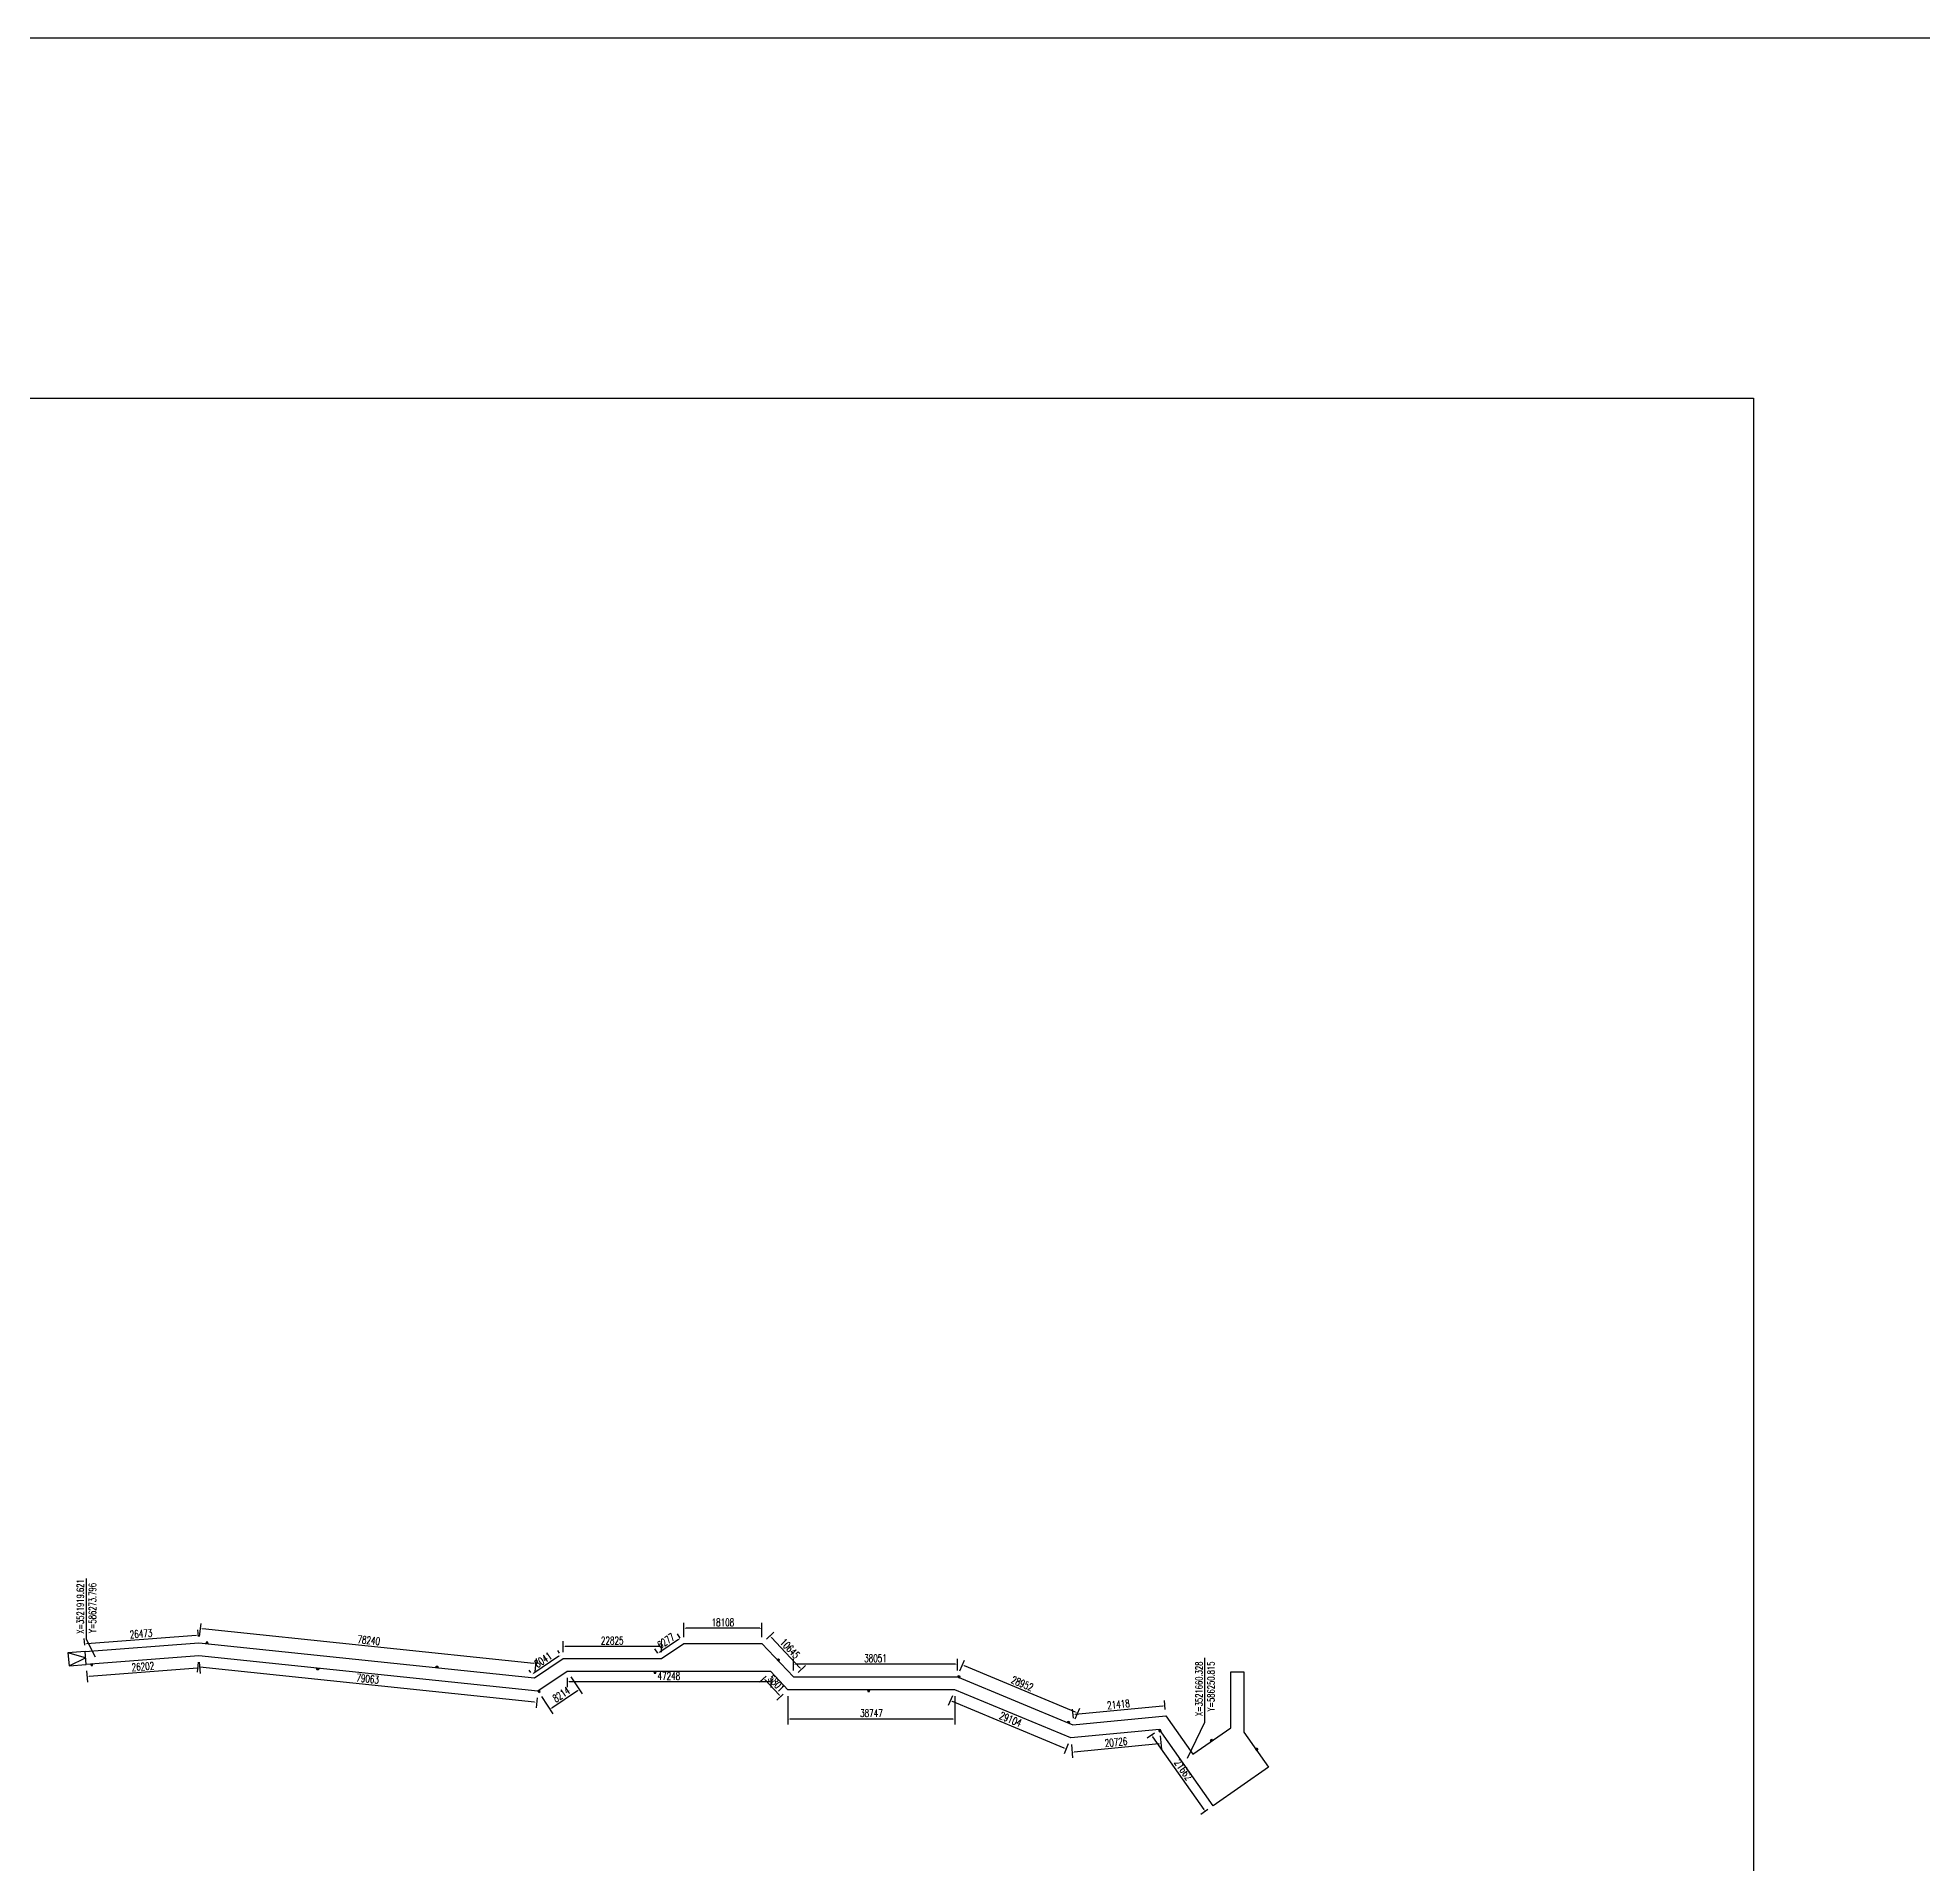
# Model space of a CAD drawing. Extents: x 833816 to 4746262, y -3629782 to -1973088.
# Drawn here: x 2669606 to 3106800, y -2396745 to -1973088 of the extents above; entities that cross this region are included whole.
import ezdxf

# ---------------------------------------------------------------- set-up
doc = ezdxf.new("R2010")
doc.units = 0
doc.header["$LTSCALE"] = 1000
doc.header["$MEASUREMENT"] = 0
doc.header["$PDMODE"] = 32
for name, color, linetype in [('DIM_COOR', 3, 'Continuous'), ('PUB_TEXT', 7, 'Continuous'), ('W-bridge approach引桥', 4, 'Continuous'), ('W-STEEL_FRAME钢架', 3, 'Continuous'), ('护桩器', 154, 'Continuous'), ('短销钉', 253, 'Continuous')]:
    doc.layers.add(name, color=color, linetype=linetype)
doc.styles.add('_TCH_DIM', font='SIMPLEX', dxfattribs={"bigfont": 'GBCBIG'})
doc.styles.add('STANDARD_T3', font='simplex.shx', dxfattribs={"width": 0.7, "bigfont": 'gbcbig.shx'})
doc.dimstyles.new('W&&500', dxfattribs={"dimtxt": 1750, "dimasz": 500, "dimexe": 1250, "dimexo": 1500, "dimgap": 500, "dimtad": 1, "dimdec": 0, "dimzin": 0, "dimdsep": 46, "dimtxsty": 'STANDARD_T3', "dimcen": 0.09, "dimclrd": 1, "dimclre": 1, "dimclrt": 7, "dimazin": 2, "dimtfac": 1, "dimtdec": 0, "dimtix": 1, "dimtmove": 2, "dimatfit": 3, "dimfxl": 100, "dimtolj": 1, "dimtzin": 0, "dimarcsym": 0})

# ---------------------------------------------------------------- blocks, each defined once
blk = doc.blocks.new('A$C212b26d5')
at = {"layer": '护桩器'}
for p, q in [((0, 60, 0), (560, 60, 0)), ((101, 150, 0), (9, 60, 0)), ((60, 0, 0), (500, 0, 0)), ((183, 224, 0), (114, 224, 0)), ((183, 215, 0), (114, 215, 0)), ((183, 161, 0), (114, 161, 0)), ((183, 151, 0), (114, 151, 0)), ((179, 227, 0), (156, 227, 0)), ((156, 227, 0), (156, 225, 0)), ((179, 225, 0), (156, 225, 0)), ((156, 150, 0), (179, 150, 0)), ((156, 150, 0), (156, 148, 0)), ((156, 148, 0), (179, 148, 0)), ((157, 216, 0), (157, 225, 0)), ((157, 216, 0), (178, 216, 0)), ((178, 158, 0), (157, 158, 0)), ((157, 158, 0), (157, 150, 0)), ((158, 238, 0), (162, 239, 0)), ((159, 239, 0), (158, 238, 0)), ((158, 230, 0), (158, 238, 0)), ((158, 230, 0), (158, 227, 0)), ((158, 230, 0), (159, 230, 0)), ((158, 147, 0), (158, 141, 0)), ((166, 147, 0), (158, 147, 0)), ((159, 140, 0), (158, 141, 0)), ((162, 140, 0), (158, 141, 0)), ((159, 239, 0), (159, 238, 0)), ((159, 238, 0), (164, 239, 0)), ((164, 239, 0), (159, 239, 0)), ((159, 230, 0), (159, 238, 0)), ((160, 230, 0), (159, 230, 0)), ((160, 141, 0), (159, 140, 0)), ((159, 140, 0), (162, 140, 0)), ((159, 140, 0), (159, 140, 0)), ((159, 140, 0), (159, 140, 0)), ((167, 230, 0), (160, 230, 0)), ((160, 147, 0), (160, 148, 0)), ((160, 147, 0), (160, 141, 0)), ((164, 140, 0), (160, 141, 0)), ((163, 244, 0), (162, 243, 0)), ((174, 243, 0), (162, 243, 0)), ((162, 233, 0), (162, 243, 0)), ((162, 216, 0), (162, 239, 0)), ((162, 239, 0), (166, 238, 0)), ((163, 238, 0), (162, 239, 0)), ((162, 230, 0), (162, 239, 0)), ((162, 239, 0), (174, 239, 0)), ((162, 227, 0), (162, 230, 0)), ((163, 230, 0), (162, 230, 0)), ((162, 227, 0), (162, 149, 0)), ((162, 225, 0), (162, 227, 0)), ((162, 149, 0), (162, 227, 0)), ((162, 226, 0), (162, 149, 0)), ((162, 225, 0), (162, 216, 0)), ((162, 224, 0), (162, 216, 0)), ((162, 215, 0), (162, 216, 0)), ((174, 206, 0), (162, 206, 0)), ((162, 158, 0), (162, 160, 0)), ((162, 151, 0), (162, 159, 0)), ((162, 158, 0), (162, 150, 0)), ((162, 148, 0), (162, 158, 0)), ((162, 150, 0), (162, 148, 0)), ((166, 141, 0), (162, 140, 0)), ((162, 140, 0), (171, 140, 0)), ((163, 244, 0), (172, 244, 0)), ((163, 244, 0), (163, 233, 0)), ((163, 239, 0), (163, 216, 0)), ((172, 238, 0), (163, 238, 0)), ((163, 238, 0), (163, 230, 0)), ((163, 230, 0), (172, 230, 0)), ((163, 216, 0), (163, 206, 0)), ((166, 242, 0), (164, 241, 0)), ((164, 241, 0), (164, 239, 0)), ((164, 239, 0), (166, 238, 0)), ((164, 239, 0), (169, 238, 0)), ((173, 239, 0), (164, 239, 0)), ((164, 140, 0), (169, 141, 0)), ((166, 241, 0), (166, 242, 0)), ((166, 242, 0), (170, 242, 0)), ((167, 240, 0), (166, 241, 0)), ((166, 239, 0), (167, 240, 0)), ((166, 238, 0), (166, 239, 0)), ((166, 238, 0), (171, 239, 0)), ((166, 238, 0), (170, 238, 0)), ((166, 230, 0), (166, 238, 0)), ((166, 141, 0), (166, 147, 0)), ((166, 147, 0), (177, 147, 0)), ((171, 140, 0), (166, 141, 0)), ((167, 227, 0), (167, 230, 0)), ((168, 230, 0), (167, 230, 0)), ((168, 240, 0), (169, 241, 0)), ((169, 239, 0), (168, 240, 0)), ((168, 236, 0), (168, 139, 0)), ((168, 227, 0), (168, 230, 0)), ((168, 230, 0), (168, 230, 0)), ((170, 230, 0), (168, 230, 0)), ((168, 216, 0), (168, 225, 0)), ((168, 224, 0), (168, 216, 0)), ((168, 151, 0), (168, 159, 0)), ((168, 150, 0), (168, 158, 0)), ((169, 241, 0), (171, 241, 0)), ((171, 239, 0), (169, 239, 0)), ((169, 238, 0), (173, 239, 0)), ((169, 230, 0), (169, 238, 0)), ((169, 147, 0), (169, 141, 0)), ((169, 141, 0), (173, 140, 0)), ((170, 230, 0), (177, 230, 0)), ((171, 241, 0), (171, 240, 0)), ((171, 240, 0), (171, 239, 0)), ((171, 239, 0), (176, 238, 0)), ((176, 141, 0), (171, 140, 0)), ((171, 140, 0), (176, 140, 0)), ((172, 244, 0), (174, 243, 0)), ((172, 233, 0), (172, 244, 0)), ((172, 216, 0), (172, 239, 0)), ((172, 238, 0), (174, 239, 0)), ((172, 238, 0), (172, 230, 0)), ((172, 230, 0), (174, 230, 0)), ((172, 206, 0), (172, 216, 0)), ((177, 239, 0), (173, 239, 0)), ((173, 239, 0), (177, 238, 0)), ((177, 141, 0), (173, 140, 0)), ((174, 233, 0), (174, 243, 0)), ((174, 216, 0), (174, 239, 0)), ((174, 230, 0), (174, 239, 0)), ((174, 227, 0), (174, 230, 0)), ((174, 227, 0), (174, 149, 0)), ((174, 225, 0), (174, 227, 0)), ((174, 149, 0), (174, 227, 0)), ((174, 226, 0), (174, 149, 0)), ((174, 225, 0), (174, 216, 0)), ((174, 215, 0), (174, 216, 0)), ((174, 158, 0), (174, 160, 0)), ((174, 158, 0), (174, 150, 0)), ((174, 148, 0), (174, 158, 0)), ((174, 150, 0), (174, 148, 0)), ((176, 238, 0), (177, 239, 0)), ((176, 230, 0), (176, 238, 0)), ((176, 147, 0), (176, 148, 0)), ((176, 147, 0), (176, 141, 0)), ((176, 140, 0), (176, 141, 0)), ((177, 141, 0), (176, 140, 0)), ((176, 140, 0), (176, 141, 0)), ((177, 238, 0), (177, 239, 0)), ((177, 230, 0), (177, 238, 0)), ((177, 230, 0), (178, 230, 0)), ((177, 230, 0), (177, 230, 0)), ((177, 147, 0), (177, 141, 0)), ((178, 230, 0), (178, 227, 0)), ((178, 216, 0), (178, 225, 0)), ((178, 158, 0), (178, 150, 0)), ((179, 225, 0), (179, 227, 0)), ((179, 148, 0), (179, 150, 0)), ((183, 224, 0), (183, 215, 0)), ((183, 151, 0), (183, 161, 0)), ((221, 300, 0), (329, 300, 0)), ((221, 75, 0), (329, 75, 0)), ((224, 305, 0), (225, 306, 0)), ((224, 305, 0), (224, 295, 0)), ((224, 305, 0), (234, 305, 0)), ((224, 295, 0), (225, 294, 0)), ((234, 295, 0), (224, 295, 0)), ((224, 80, 0), (225, 81, 0)), ((224, 70, 0), (224, 80, 0)), ((234, 80, 0), (224, 80, 0)), ((224, 70, 0), (225, 70, 0)), ((224, 70, 0), (234, 70, 0)), ((225, 294, 0), (225, 306, 0)), ((234, 306, 0), (225, 306, 0)), ((234, 294, 0), (225, 294, 0)), ((225, 81, 0), (225, 70, 0)), ((234, 81, 0), (225, 81, 0)), ((234, 70, 0), (225, 70, 0)), ((230, 310, 0), (229, 305, 0)), ((229, 309, 0), (230, 310, 0)), ((229, 309, 0), (230, 308, 0)), ((229, 304, 0), (229, 309, 0)), ((230, 308, 0), (229, 304, 0)), ((229, 305, 0), (229, 306, 0)), ((238, 306, 0), (229, 306, 0)), ((229, 306, 0), (229, 294, 0)), ((229, 305, 0), (230, 301, 0)), ((229, 295, 0), (229, 305, 0)), ((229, 305, 0), (237, 305, 0)), ((229, 304, 0), (230, 299, 0)), ((229, 294, 0), (229, 304, 0)), ((230, 301, 0), (229, 296, 0)), ((230, 299, 0), (229, 294, 0)), ((229, 296, 0), (230, 292, 0)), ((229, 295, 0), (229, 294, 0)), ((229, 295, 0), (237, 295, 0)), ((229, 291, 0), (229, 294, 0)), ((229, 294, 0), (230, 290, 0)), ((238, 294, 0), (229, 294, 0)), ((230, 292, 0), (229, 291, 0)), ((230, 290, 0), (229, 291, 0)), ((230, 85, 0), (229, 84, 0)), ((229, 81, 0), (230, 85, 0)), ((229, 79, 0), (230, 84, 0)), ((230, 84, 0), (229, 84, 0)), ((229, 84, 0), (229, 81, 0)), ((230, 76, 0), (229, 81, 0)), ((229, 81, 0), (229, 72, 0)), ((229, 80, 0), (229, 81, 0)), ((238, 81, 0), (229, 81, 0)), ((229, 70, 0), (229, 81, 0)), ((229, 80, 0), (229, 70, 0)), ((229, 80, 0), (237, 80, 0)), ((230, 74, 0), (229, 79, 0)), ((229, 72, 0), (230, 76, 0)), ((229, 70, 0), (230, 74, 0)), ((230, 67, 0), (229, 72, 0)), ((229, 72, 0), (229, 66, 0)), ((230, 66, 0), (229, 70, 0)), ((229, 70, 0), (229, 70, 0)), ((229, 70, 0), (237, 70, 0)), ((238, 70, 0), (229, 70, 0)), ((229, 66, 0), (230, 67, 0)), ((229, 66, 0), (230, 66, 0)), ((238, 310, 0), (230, 310, 0)), ((238, 308, 0), (230, 308, 0)), ((238, 301, 0), (230, 301, 0)), ((238, 299, 0), (230, 299, 0)), ((238, 292, 0), (230, 292, 0)), ((238, 290, 0), (230, 290, 0)), ((238, 85, 0), (230, 85, 0)), ((238, 84, 0), (230, 84, 0)), ((238, 76, 0), (230, 76, 0)), ((238, 74, 0), (230, 74, 0)), ((238, 67, 0), (230, 67, 0)), ((238, 66, 0), (230, 66, 0)), ((237, 305, 0), (238, 306, 0)), ((237, 305, 0), (237, 295, 0)), ((237, 295, 0), (238, 294, 0)), ((237, 80, 0), (238, 81, 0)), ((237, 70, 0), (237, 80, 0)), ((237, 70, 0), (238, 70, 0)), ((238, 310, 0), (241, 310, 0)), ((238, 310, 0), (238, 291, 0)), ((238, 310, 0), (238, 308, 0)), ((238, 308, 0), (238, 308, 0)), ((241, 306, 0), (238, 306, 0)), ((241, 294, 0), (238, 294, 0)), ((238, 290, 0), (238, 291, 0)), ((238, 290, 0), (241, 290, 0)), ((238, 290, 0), (238, 290, 0)), ((238, 85, 0), (241, 85, 0)), ((238, 85, 0), (238, 85, 0)), ((238, 85, 0), (238, 84, 0)), ((238, 65, 0), (238, 84, 0)), ((241, 81, 0), (238, 81, 0)), ((241, 69, 0), (238, 69, 0)), ((238, 68, 0), (238, 67, 0)), ((238, 65, 0), (238, 67, 0)), ((238, 65, 0), (241, 65, 0)), ((240, 294, 0), (318, 294, 0)), ((318, 294, 0), (240, 294, 0)), ((240, 81, 0), (318, 81, 0)), ((318, 81, 0), (240, 81, 0)), ((241, 288, 0), (241, 312, 0)), ((241, 312, 0), (243, 312, 0)), ((243, 306, 0), (241, 306, 0)), ((243, 294, 0), (241, 294, 0)), ((243, 288, 0), (241, 288, 0)), ((241, 87, 0), (241, 64, 0)), ((243, 87, 0), (241, 87, 0)), ((243, 82, 0), (241, 82, 0)), ((243, 69, 0), (241, 69, 0)), ((241, 64, 0), (243, 64, 0)), ((242, 306, 0), (318, 306, 0)), ((242, 294, 0), (318, 294, 0)), ((242, 81, 0), (318, 81, 0)), ((242, 69, 0), (318, 69, 0)), ((243, 285, 0), (243, 354, 0)), ((243, 288, 0), (243, 312, 0)), ((251, 311, 0), (243, 311, 0)), ((243, 306, 0), (252, 306, 0)), ((243, 306, 0), (251, 306, 0)), ((243, 300, 0), (252, 300, 0)), ((251, 300, 0), (243, 300, 0)), ((243, 294, 0), (251, 294, 0)), ((251, 289, 0), (243, 289, 0)), ((243, 285, 0), (253, 285, 0)), ((243, 90, 0), (253, 90, 0)), ((243, 90, 0), (243, 21, 0)), ((243, 87, 0), (243, 64, 0)), ((251, 86, 0), (243, 86, 0)), ((243, 81, 0), (251, 81, 0)), ((243, 75, 0), (252, 75, 0)), ((251, 75, 0), (243, 75, 0)), ((243, 69, 0), (252, 69, 0)), ((243, 69, 0), (251, 69, 0)), ((251, 64, 0), (243, 64, 0)), ((251, 311, 0), (251, 289, 0)), ((251, 305, 0), (262, 305, 0)), ((262, 295, 0), (251, 295, 0)), ((253, 294, 0), (251, 294, 0)), ((251, 64, 0), (251, 86, 0)), ((253, 81, 0), (251, 81, 0)), ((262, 80, 0), (251, 80, 0)), ((251, 70, 0), (262, 70, 0)), ((253, 285, 0), (253, 354, 0)), ((253, 90, 0), (253, 21, 0)), ((262, 294, 0), (262, 306, 0)), ((262, 81, 0), (262, 70, 0)), ((307, 285, 0), (307, 354, 0)), ((317, 285, 0), (307, 285, 0)), ((317, 90, 0), (307, 90, 0)), ((307, 90, 0), (307, 21, 0)), ((317, 306, 0), (308, 306, 0)), ((317, 300, 0), (308, 300, 0)), ((310, 294, 0), (308, 294, 0)), ((310, 81, 0), (308, 81, 0)), ((317, 75, 0), (308, 75, 0)), ((317, 69, 0), (308, 69, 0)), ((310, 289, 0), (310, 311, 0)), ((310, 311, 0), (318, 311, 0)), ((310, 306, 0), (318, 306, 0)), ((318, 300, 0), (310, 300, 0)), ((310, 294, 0), (318, 294, 0)), ((320, 294, 0), (310, 294, 0)), ((310, 289, 0), (318, 289, 0)), ((310, 86, 0), (310, 64, 0)), ((310, 86, 0), (318, 86, 0)), ((310, 81, 0), (318, 81, 0)), ((320, 81, 0), (310, 81, 0)), ((318, 75, 0), (310, 75, 0)), ((310, 69, 0), (318, 69, 0)), ((310, 64, 0), (318, 64, 0)), ((317, 285, 0), (317, 354, 0)), ((317, 90, 0), (317, 21, 0)), ((318, 312, 0), (318, 288, 0)), ((318, 312, 0), (320, 312, 0)), ((318, 306, 0), (320, 306, 0)), ((318, 294, 0), (320, 294, 0)), ((320, 288, 0), (318, 288, 0)), ((318, 64, 0), (318, 87, 0)), ((320, 87, 0), (318, 87, 0)), ((318, 82, 0), (320, 82, 0)), ((318, 69, 0), (320, 69, 0)), ((318, 64, 0), (320, 64, 0)), ((320, 312, 0), (320, 288, 0)), ((320, 309, 0), (326, 309, 0)), ((320, 301, 0), (320, 309, 0)), ((320, 308, 0), (326, 308, 0)), ((320, 308, 0), (320, 308, 0)), ((326, 301, 0), (320, 301, 0)), ((320, 301, 0), (320, 291, 0)), ((320, 298, 0), (326, 298, 0)), ((320, 292, 0), (320, 292, 0)), ((320, 292, 0), (326, 292, 0)), ((320, 291, 0), (326, 291, 0)), ((320, 64, 0), (320, 87, 0)), ((320, 74, 0), (320, 84, 0)), ((320, 84, 0), (320, 84, 0)), ((320, 84, 0), (326, 84, 0)), ((320, 83, 0), (326, 83, 0)), ((320, 77, 0), (326, 77, 0)), ((326, 74, 0), (320, 74, 0)), ((320, 74, 0), (320, 66, 0)), ((320, 67, 0), (326, 67, 0)), ((320, 67, 0), (320, 67, 0)), ((320, 66, 0), (326, 66, 0)), ((327, 309, 0), (326, 309, 0)), ((327, 305, 0), (326, 309, 0)), ((327, 303, 0), (326, 308, 0)), ((326, 308, 0), (327, 308, 0)), ((326, 301, 0), (327, 305, 0)), ((327, 303, 0), (326, 298, 0)), ((327, 296, 0), (326, 301, 0)), ((326, 298, 0), (327, 295, 0)), ((326, 292, 0), (327, 296, 0)), ((326, 291, 0), (327, 295, 0)), ((327, 291, 0), (326, 292, 0)), ((326, 291, 0), (327, 291, 0)), ((327, 84, 0), (326, 83, 0)), ((326, 84, 0), (327, 84, 0)), ((326, 84, 0), (327, 80, 0)), ((326, 83, 0), (327, 79, 0)), ((326, 77, 0), (327, 80, 0)), ((327, 79, 0), (326, 74, 0)), ((327, 72, 0), (326, 77, 0)), ((326, 74, 0), (327, 70, 0)), ((327, 72, 0), (326, 67, 0)), ((327, 70, 0), (326, 66, 0)), ((326, 67, 0), (327, 67, 0)), ((327, 66, 0), (326, 66, 0)), ((327, 308, 0), (327, 309, 0)), ((327, 308, 0), (327, 309, 0)), ((327, 308, 0), (327, 305, 0)), ((327, 305, 0), (327, 296, 0)), ((327, 296, 0), (327, 291, 0)), ((327, 291, 0), (327, 291, 0)), ((327, 79, 0), (327, 84, 0)), ((327, 84, 0), (327, 84, 0)), ((327, 70, 0), (327, 79, 0)), ((327, 67, 0), (327, 70, 0)), ((327, 67, 0), (327, 66, 0)), ((327, 67, 0), (327, 66, 0)), ((377, 224, 0), (377, 215, 0)), ((377, 224, 0), (446, 224, 0)), ((377, 215, 0), (446, 215, 0)), ((377, 151, 0), (377, 161, 0)), ((377, 161, 0), (446, 161, 0)), ((377, 151, 0), (446, 151, 0)), ((381, 227, 0), (404, 227, 0)), ((381, 225, 0), (381, 227, 0)), ((381, 225, 0), (404, 225, 0)), ((404, 150, 0), (381, 150, 0)), ((381, 148, 0), (381, 150, 0)), ((404, 148, 0), (381, 148, 0)), ((382, 230, 0), (382, 227, 0)), ((383, 230, 0), (382, 230, 0)), ((382, 216, 0), (382, 225, 0)), ((403, 216, 0), (382, 216, 0)), ((382, 158, 0), (403, 158, 0)), ((382, 158, 0), (382, 150, 0)), ((384, 238, 0), (383, 239, 0)), ((383, 238, 0), (383, 239, 0)), ((383, 239, 0), (387, 239, 0)), ((387, 239, 0), (383, 238, 0)), ((383, 230, 0), (383, 238, 0)), ((390, 230, 0), (383, 230, 0)), ((383, 230, 0), (383, 230, 0)), ((394, 147, 0), (383, 147, 0)), ((383, 147, 0), (383, 141, 0)), ((383, 141, 0), (384, 140, 0)), ((383, 141, 0), (387, 140, 0)), ((389, 239, 0), (384, 238, 0)), ((384, 230, 0), (384, 238, 0)), ((384, 147, 0), (384, 148, 0)), ((384, 147, 0), (384, 141, 0)), ((384, 140, 0), (384, 141, 0)), ((384, 141, 0), (389, 140, 0)), ((384, 140, 0), (384, 141, 0)), ((389, 140, 0), (384, 140, 0)), ((388, 244, 0), (386, 243, 0)), ((386, 243, 0), (398, 243, 0)), ((386, 233, 0), (386, 243, 0)), ((386, 216, 0), (386, 239, 0)), ((388, 238, 0), (386, 239, 0)), ((386, 230, 0), (386, 239, 0)), ((398, 239, 0), (386, 239, 0)), ((386, 227, 0), (386, 230, 0)), ((388, 230, 0), (386, 230, 0)), ((386, 227, 0), (386, 149, 0)), ((386, 225, 0), (386, 227, 0)), ((386, 149, 0), (386, 227, 0)), ((386, 226, 0), (386, 149, 0)), ((386, 225, 0), (386, 216, 0)), ((386, 215, 0), (386, 216, 0)), ((386, 206, 0), (398, 206, 0)), ((386, 158, 0), (386, 160, 0)), ((386, 158, 0), (386, 150, 0)), ((386, 148, 0), (386, 158, 0)), ((386, 150, 0), (386, 148, 0)), ((391, 238, 0), (387, 239, 0)), ((387, 239, 0), (396, 239, 0)), ((391, 141, 0), (387, 140, 0)), ((397, 244, 0), (388, 244, 0)), ((388, 233, 0), (388, 244, 0)), ((388, 216, 0), (388, 239, 0)), ((388, 238, 0), (397, 238, 0)), ((388, 238, 0), (388, 230, 0)), ((397, 230, 0), (388, 230, 0)), ((388, 206, 0), (388, 216, 0)), ((391, 241, 0), (389, 241, 0)), ((389, 241, 0), (389, 240, 0)), ((389, 240, 0), (389, 239, 0)), ((389, 239, 0), (391, 239, 0)), ((394, 238, 0), (389, 239, 0)), ((389, 140, 0), (394, 141, 0)), ((398, 140, 0), (389, 140, 0)), ((394, 242, 0), (390, 242, 0)), ((394, 238, 0), (390, 238, 0)), ((390, 230, 0), (392, 230, 0)), ((392, 240, 0), (391, 241, 0)), ((391, 239, 0), (392, 240, 0)), ((396, 239, 0), (391, 238, 0)), ((391, 230, 0), (391, 238, 0)), ((391, 147, 0), (391, 141, 0)), ((396, 140, 0), (391, 141, 0)), ((392, 236, 0), (392, 139, 0)), ((392, 227, 0), (392, 230, 0)), ((392, 230, 0), (392, 230, 0)), ((392, 230, 0), (393, 230, 0)), ((392, 216, 0), (392, 225, 0)), ((392, 224, 0), (392, 216, 0)), ((392, 151, 0), (392, 159, 0)), ((392, 150, 0), (392, 158, 0)), ((393, 240, 0), (394, 241, 0)), ((394, 239, 0), (393, 240, 0)), ((393, 227, 0), (393, 230, 0)), ((393, 230, 0), (400, 230, 0)), ((394, 241, 0), (394, 242, 0)), ((394, 242, 0), (396, 241, 0)), ((396, 239, 0), (394, 238, 0)), ((394, 238, 0), (394, 239, 0)), ((398, 239, 0), (394, 238, 0)), ((394, 230, 0), (394, 238, 0)), ((394, 141, 0), (394, 147, 0)), ((394, 147, 0), (402, 147, 0)), ((394, 141, 0), (398, 140, 0)), ((396, 241, 0), (396, 239, 0)), ((401, 238, 0), (396, 239, 0)), ((396, 239, 0), (401, 239, 0)), ((396, 140, 0), (400, 141, 0)), ((397, 244, 0), (398, 243, 0)), ((397, 244, 0), (397, 233, 0)), ((397, 239, 0), (397, 216, 0)), ((397, 238, 0), (398, 239, 0)), ((397, 238, 0), (397, 230, 0)), ((397, 230, 0), (398, 230, 0)), ((397, 216, 0), (397, 206, 0)), ((398, 233, 0), (398, 243, 0)), ((398, 216, 0), (398, 239, 0)), ((402, 238, 0), (398, 239, 0)), ((398, 230, 0), (398, 239, 0)), ((398, 227, 0), (398, 230, 0)), ((398, 227, 0), (398, 149, 0)), ((398, 225, 0), (398, 227, 0)), ((398, 149, 0), (398, 227, 0)), ((398, 226, 0), (398, 149, 0)), ((398, 225, 0), (398, 216, 0)), ((398, 224, 0), (398, 216, 0)), ((398, 215, 0), (398, 216, 0)), ((398, 158, 0), (398, 160, 0)), ((398, 151, 0), (398, 159, 0)), ((398, 158, 0), (398, 150, 0)), ((398, 148, 0), (398, 158, 0)), ((398, 150, 0), (398, 148, 0)), ((398, 140, 0), (402, 141, 0)), ((401, 140, 0), (398, 140, 0)), ((400, 230, 0), (401, 230, 0)), ((400, 147, 0), (400, 148, 0)), ((400, 147, 0), (400, 141, 0)), ((400, 141, 0), (401, 140, 0)), ((401, 239, 0), (401, 238, 0)), ((401, 239, 0), (402, 238, 0)), ((401, 230, 0), (401, 238, 0)), ((402, 230, 0), (401, 230, 0)), ((401, 140, 0), (402, 141, 0)), ((401, 140, 0), (401, 140, 0)), ((401, 140, 0), (401, 140, 0)), ((402, 230, 0), (402, 238, 0)), ((402, 230, 0), (402, 227, 0)), ((402, 147, 0), (402, 141, 0)), ((403, 216, 0), (403, 225, 0)), ((403, 158, 0), (403, 150, 0)), ((404, 227, 0), (404, 225, 0)), ((404, 150, 0), (404, 148, 0)), ((459, 150, 0), (551, 60, 0))]:
    blk.add_line(p, q, dxfattribs=at)
at = {"layer": '护桩器', "elevation": 0}
for points in [[(0, 60), (560, 60), (560, 0), (0, 0)], [(460, 60), (100, 60), (100, 360), (460, 360)], [(193, 213), (143, 213), (143, 163), (193, 163)], [(400, 60), (160, 60), (160, 300), (400, 300)], [(255, 275), (255, 325), (305, 325), (305, 275)], [(255, 100), (255, 50), (305, 50), (305, 100)], [(367, 213), (417, 213), (417, 163), (367, 163)]]:
    blk.add_lwpolyline(points, close=True, dxfattribs=at)
at = {"layer": '护桩器'}
blk.add_circle((280, 188, 0), 82.5, dxfattribs=at)
blk = doc.blocks.new('*D717')
at = {"color": 1, "lineweight": -2, "transparency": 16777216}
for p, q in [((2928651, -2366533), (2927015, -2367681)), ((2940193, -2384286), (2928326, -2367372)), ((2941093, -2384266), (2939457, -2385414))]:
    blk.add_line(p, q, dxfattribs=at)
at = {"color": 1, "transparency": 16777216}
for points in [[(2928394, -2367325), (2928258, -2367420), (2928039, -2366963)], [(2940261, -2384238), (2940125, -2384334), (2940480, -2384696)]]:
    blk.add_solid(points, dxfattribs=at)
at = {"layer": 'Defpoints', "color": 0, "transparency": 16777216}
for p in [(2928039, -2366963), (2929879, -2365672), (2942321, -2383404)]:
    blk.add_point(p, dxfattribs=at)
at = {"color": 7, "transparency": 16777216, "insert": (2935385, -2375040), "char_height": 1750, "attachment_point": 5, "rotation": 305.05408, "style": 'STANDARD_T3'}
blk.add_mtext('\\A1;21662', dxfattribs=at)
blk = doc.blocks.new('*D718')
at = {"color": 1, "lineweight": -2, "transparency": 16777216}
for p, q in [((2930609, -2360243), (2910286, -2362205)), ((2931187, -2361024), (2930987, -2358951)), ((2909868, -2363082), (2909668, -2361008))]:
    blk.add_line(p, q, dxfattribs=at)
at = {"color": 1, "transparency": 16777216}
for points in [[(2930601, -2360160), (2930617, -2360326), (2931107, -2360195)], [(2910278, -2362122), (2910294, -2362288), (2909788, -2362253)]]:
    blk.add_solid(points, dxfattribs=at)
at = {"layer": 'Defpoints', "color": 0, "transparency": 16777216}
for p in [(2909788, -2362253), (2910013, -2364575), (2931331, -2362517)]:
    blk.add_point(p, dxfattribs=at)
at = {"color": 7, "transparency": 16777216, "insert": (2920316, -2359855), "char_height": 1750, "attachment_point": 5, "rotation": 5.51358, "style": 'STANDARD_T3'}
blk.add_mtext('\\A1;21418', dxfattribs=at)
blk = doc.blocks.new('*D719')
at = {"color": 1, "lineweight": -2, "transparency": 16777216}
for p, q in [((2813464, -2347990), (2812805, -2347007)), ((2818299, -2344826), (2813917, -2347766)), ((2818677, -2344493), (2818018, -2343510))]:
    blk.add_line(p, q, dxfattribs=at)
at = {"color": 1, "transparency": 16777216}
for points in [[(2813870, -2347697), (2813963, -2347835), (2813501, -2348045)], [(2818252, -2344757), (2818345, -2344895), (2818714, -2344548)]]:
    blk.add_solid(points, dxfattribs=at)
at = {"layer": 'Defpoints', "color": 0, "transparency": 16777216}
for p in [(2819513, -2345738), (2813501, -2348045), (2814300, -2349235)]:
    blk.add_point(p, dxfattribs=at)
at = {"color": 7, "transparency": 16777216, "insert": (2815342, -2345154), "char_height": 1750, "attachment_point": 5, "rotation": 33.85799, "style": 'STANDARD_T3'}
blk.add_mtext('\\A1;6277', dxfattribs=at)
blk = doc.blocks.new('*D720')
at = {"color": 1, "lineweight": -2, "transparency": 16777216}
for p, q in [((2909394, -2369156), (2909692, -2372243)), ((2929704, -2369055), (2910069, -2370950)), ((2930023, -2367165), (2930321, -2370251))]:
    blk.add_line(p, q, dxfattribs=at)
at = {"color": 1, "transparency": 16777216}
for points in [[(2929696, -2368972), (2929712, -2369138), (2930201, -2369007)], [(2910061, -2370867), (2910077, -2371033), (2909572, -2370998)]]:
    blk.add_solid(points, dxfattribs=at)
at = {"layer": 'Defpoints', "color": 0, "transparency": 16777216}
for p in [(2909250, -2367663), (2929879, -2365672), (2909572, -2370998)]:
    blk.add_point(p, dxfattribs=at)
at = {"color": 7, "transparency": 16777216, "insert": (2919754, -2368634), "char_height": 1750, "attachment_point": 5, "rotation": 5.51358, "style": 'STANDARD_T3'}
blk.add_mtext('\\A1;20726', dxfattribs=at)
blk = doc.blocks.new('*D721')
at = {"color": 1, "lineweight": -2, "transparency": 16777216}
for p, q in [((2881806, -2357859), (2880851, -2360151)), ((2907737, -2369994), (2881793, -2359189)), ((2908673, -2369048), (2907718, -2371340))]:
    blk.add_line(p, q, dxfattribs=at)
at = {"color": 1, "transparency": 16777216}
for points in [[(2881825, -2359112), (2881761, -2359266), (2881332, -2358997)], [(2907769, -2369917), (2907705, -2370071), (2908199, -2370186)]]:
    blk.add_solid(points, dxfattribs=at)
at = {"layer": 'Defpoints', "color": 0, "transparency": 16777216}
for p in [(2882382, -2356474), (2881332, -2358997), (2909250, -2367663)]:
    blk.add_point(p, dxfattribs=at)
at = {"color": 7, "transparency": 16777216, "insert": (2895294, -2363322), "char_height": 1750, "attachment_point": 5, "rotation": 337.39065, "style": 'STANDARD_T3'}
blk.add_mtext('\\A1;29104', dxfattribs=at)
blk = doc.blocks.new('*D729')
at = {"color": 1, "lineweight": -2, "transparency": 16777216}
for p, q in [((2883559, -2352089), (2884607, -2349574)), ((2910392, -2361666), (2884588, -2350920)), ((2910286, -2363220), (2911334, -2360704))]:
    blk.add_line(p, q, dxfattribs=at)
at = {"color": 1, "transparency": 16777216}
for points in [[(2884620, -2350843), (2884555, -2350997), (2884126, -2350728)], [(2910424, -2361589), (2910359, -2361743), (2910853, -2361858)]]:
    blk.add_solid(points, dxfattribs=at)
at = {"layer": 'Defpoints', "color": 0, "transparency": 16777216}
for p in [(2884126, -2350728), (2882982, -2353474), (2909709, -2364605)]:
    blk.add_point(p, dxfattribs=at)
at = {"color": 7, "transparency": 16777216, "insert": (2898018, -2355024), "char_height": 1750, "attachment_point": 5, "rotation": 337.39065, "style": 'STANDARD_T3'}
blk.add_mtext('\\A1;28952', dxfattribs=at)
blk = doc.blocks.new('*D730')
at = {"color": 1, "lineweight": -2, "transparency": 16777216}
for p, q in [((2844931, -2351972), (2844932, -2349282)), ((2882482, -2350534), (2845431, -2350532)), ((2882982, -2351974), (2882982, -2349284))]:
    blk.add_line(p, q, dxfattribs=at)
at = {"color": 1, "transparency": 16777216}
for points in [[(2845431, -2350449), (2845431, -2350616), (2844931, -2350532)], [(2882482, -2350451), (2882482, -2350617), (2882982, -2350534)]]:
    blk.add_solid(points, dxfattribs=at)
at = {"layer": 'Defpoints', "color": 0, "transparency": 16777216}
for p in [(2844931, -2350532), (2844931, -2353472), (2882982, -2353474)]:
    blk.add_point(p, dxfattribs=at)
at = {"color": 7, "transparency": 16777216, "insert": (2863957, -2349158), "char_height": 1750, "attachment_point": 5, "rotation": 359.99753, "style": 'STANDARD_T3'}
blk.add_mtext('\\A1;38051', dxfattribs=at)
blk = doc.blocks.new('*D731')
at = {"color": 1, "lineweight": -2, "transparency": 16777216}
for p, q in [((2843635, -2357972), (2843635, -2364511)), ((2882382, -2357974), (2882382, -2364513)), ((2881882, -2363263), (2844135, -2363261))]:
    blk.add_line(p, q, dxfattribs=at)
at = {"color": 1, "transparency": 16777216}
for points in [[(2844135, -2363178), (2844135, -2363344), (2843635, -2363261)], [(2881882, -2363179), (2881882, -2363346), (2882382, -2363263)]]:
    blk.add_solid(points, dxfattribs=at)
at = {"layer": 'Defpoints', "color": 0, "transparency": 16777216}
for p in [(2843635, -2356472), (2882382, -2356474), (2843635, -2363261)]:
    blk.add_point(p, dxfattribs=at)
at = {"color": 7, "transparency": 16777216, "insert": (2863009, -2361887), "char_height": 1750, "attachment_point": 5, "rotation": 359.99753, "style": 'STANDARD_T3'}
blk.add_mtext('\\A1;38747', dxfattribs=at)
blk = doc.blocks.new('*D732')
at = {"color": 1, "lineweight": -2, "transparency": 16777216}
for p, q in [((2838697, -2344715), (2840372, -2343127)), ((2846444, -2351350), (2839809, -2344350)), ((2846020, -2352441), (2847695, -2350853))]:
    blk.add_line(p, q, dxfattribs=at)
at = {"color": 1, "transparency": 16777216}
for points in [[(2839869, -2344293), (2839748, -2344407), (2839465, -2343987)], [(2846504, -2351293), (2846383, -2351407), (2846788, -2351713)]]:
    blk.add_solid(points, dxfattribs=at)
at = {"layer": 'Defpoints', "color": 0, "transparency": 16777216}
for p in [(2837609, -2345746), (2839465, -2343987), (2844931, -2353472)]:
    blk.add_point(p, dxfattribs=at)
at = {"color": 7, "transparency": 16777216, "insert": (2844124, -2346904), "char_height": 1750, "attachment_point": 5, "rotation": 313.46534, "style": 'STANDARD_T3'}
blk.add_mtext('\\A1;10645', dxfattribs=at)
blk = doc.blocks.new('*D722')
at = {"color": 1, "lineweight": -2, "transparency": 16777216}
for p, q in [((2838567, -2353277), (2837077, -2354679)), ((2841620, -2357682), (2838330, -2354186)), ((2842543, -2357500), (2841053, -2358903))]:
    blk.add_line(p, q, dxfattribs=at)
at = {"color": 1, "transparency": 16777216}
for points in [[(2838391, -2354129), (2838269, -2354244), (2837987, -2353822)], [(2841681, -2357625), (2841560, -2357739), (2841963, -2358046)]]:
    blk.add_solid(points, dxfattribs=at)
at = {"layer": 'Defpoints', "color": 0, "transparency": 16777216}
for p in [(2837987, -2353822), (2839659, -2352249), (2843635, -2356472)]:
    blk.add_point(p, dxfattribs=at)
at = {"color": 7, "transparency": 16777216, "insert": (2840976, -2354992), "char_height": 1750, "attachment_point": 5, "rotation": 313.2668, "style": 'STANDARD_T3'}
blk.add_mtext('\\A1;5801', dxfattribs=at)
blk = doc.blocks.new('*D723')
at = {"color": 1, "lineweight": -2, "transparency": 16777216}
for p, q in [((2819500, -2344246), (2819500, -2340962)), ((2837109, -2342212), (2820000, -2342212)), ((2837609, -2344246), (2837609, -2340962))]:
    blk.add_line(p, q, dxfattribs=at)
at = {"color": 1, "transparency": 16777216}
for points in [[(2820000, -2342128), (2820000, -2342295), (2819500, -2342212)], [(2837109, -2342128), (2837109, -2342295), (2837609, -2342212)]]:
    blk.add_solid(points, dxfattribs=at)
at = {"layer": 'Defpoints', "color": 0, "transparency": 16777216}
for p in [(2819500, -2342212), (2819500, -2345746), (2837609, -2345746)]:
    blk.add_point(p, dxfattribs=at)
at = {"color": 7, "transparency": 16777216, "insert": (2828555, -2340837), "char_height": 1750, "attachment_point": 5, "style": 'STANDARD_T3'}
blk.add_mtext('\\A1;18108', dxfattribs=at)
blk = doc.blocks.new('*D733')
at = {"color": 1, "lineweight": -2, "transparency": 16777216}
for p, q in [((2792410, -2353724), (2792409, -2355884)), ((2839158, -2354658), (2792910, -2354635)), ((2839659, -2353749), (2839658, -2355909))]:
    blk.add_line(p, q, dxfattribs=at)
at = {"color": 1, "transparency": 16777216}
for points in [[(2792910, -2354551), (2792910, -2354718), (2792410, -2354634)], [(2839158, -2354575), (2839158, -2354742), (2839658, -2354659)]]:
    blk.add_solid(points, dxfattribs=at)
at = {"layer": 'Defpoints', "color": 0, "transparency": 16777216}
for p in [(2792410, -2354634), (2792411, -2352224), (2839659, -2352249)]:
    blk.add_point(p, dxfattribs=at)
at = {"color": 7, "transparency": 16777216, "insert": (2816035, -2353271), "char_height": 1750, "attachment_point": 5, "rotation": 359.97046, "style": 'STANDARD_T3'}
blk.add_mtext('\\A1;47248', dxfattribs=at)
blk = doc.blocks.new('*D724')
at = {"color": 1, "lineweight": -2, "transparency": 16777216}
for p, q in [((2791475, -2347735), (2791475, -2345183)), ((2813800, -2346433), (2791975, -2346433)), ((2814300, -2347735), (2814300, -2345183))]:
    blk.add_line(p, q, dxfattribs=at)
at = {"color": 1, "transparency": 16777216}
for points in [[(2791975, -2346350), (2791975, -2346517), (2791475, -2346433)], [(2813800, -2346350), (2813800, -2346517), (2814300, -2346433)]]:
    blk.add_solid(points, dxfattribs=at)
at = {"layer": 'Defpoints', "color": 0, "transparency": 16777216}
for p in [(2791475, -2346433), (2791475, -2349235), (2814300, -2349235)]:
    blk.add_point(p, dxfattribs=at)
at = {"color": 7, "transparency": 16777216, "insert": (2802888, -2345058), "char_height": 1750, "attachment_point": 5, "style": 'STANDARD_T3'}
blk.add_mtext('\\A1;22825', dxfattribs=at)
blk = doc.blocks.new('*D734')
at = {"color": 1, "lineweight": -2, "transparency": 16777216}
for p, q in [((2790652, -2347981), (2790252, -2347390)), ((2783991, -2352485), (2783591, -2351894)), ((2790538, -2348705), (2784706, -2352650))]:
    blk.add_line(p, q, dxfattribs=at)
at = {"color": 1, "transparency": 16777216}
for points in [[(2790492, -2348636), (2790585, -2348774), (2790953, -2348425)], [(2784659, -2352580), (2784753, -2352719), (2784292, -2352930)]]:
    blk.add_solid(points, dxfattribs=at)
at = {"layer": 'Defpoints', "color": 0, "transparency": 16777216}
for p in [(2791493, -2349224), (2784292, -2352930), (2784832, -2353728)]:
    blk.add_point(p, dxfattribs=at)
at = {"color": 7, "transparency": 16777216, "insert": (2786852, -2349538), "char_height": 1750, "attachment_point": 5, "rotation": 34.06778, "style": 'STANDARD_T3'}
blk.add_mtext('\\A1;8041', dxfattribs=at)
blk = doc.blocks.new('*D735')
at = {"color": 1, "lineweight": -2, "transparency": 16777216}
for p, q in [((2793251, -2353467), (2795940, -2357443)), ((2786447, -2358068), (2789136, -2362044)), ((2794826, -2356688), (2788850, -2360729))]:
    blk.add_line(p, q, dxfattribs=at)
at = {"color": 1, "transparency": 16777216}
for points in [[(2794779, -2356619), (2794872, -2356757), (2795240, -2356407)], [(2788803, -2360660), (2788897, -2360798), (2788436, -2361009)]]:
    blk.add_solid(points, dxfattribs=at)
at = {"layer": 'Defpoints', "color": 0, "transparency": 16777216}
for p in [(2792411, -2352224), (2785607, -2356825), (2788436, -2361009)]:
    blk.add_point(p, dxfattribs=at)
at = {"color": 7, "transparency": 16777216, "insert": (2791068, -2357569), "char_height": 1750, "attachment_point": 5, "rotation": 34.06778, "style": 'STANDARD_T3'}
blk.add_mtext('\\A1;8214', dxfattribs=at)
blk = doc.blocks.new('*D725')
at = {"color": 1, "lineweight": -2, "transparency": 16777216}
for p, q in [((2707171, -2344102), (2707490, -2341055)), ((2784679, -2350380), (2707857, -2342350)), ((2784988, -2352236), (2785306, -2349189))]:
    blk.add_line(p, q, dxfattribs=at)
at = {"color": 1, "transparency": 16777216}
for points in [[(2707866, -2342267), (2707849, -2342433), (2707360, -2342298)], [(2784688, -2350297), (2784670, -2350463), (2785176, -2350432)]]:
    blk.add_solid(points, dxfattribs=at)
at = {"layer": 'Defpoints', "color": 0, "transparency": 16777216}
for p in [(2707360, -2342298), (2707015, -2345594), (2784832, -2353728)]:
    blk.add_point(p, dxfattribs=at)
at = {"color": 7, "transparency": 16777216, "insert": (2746411, -2344997), "char_height": 1750, "attachment_point": 5, "rotation": 354.03262, "style": 'STANDARD_T3'}
blk.add_mtext('\\A1;78240', dxfattribs=at)
blk = doc.blocks.new('*D726')
at = {"color": 1, "lineweight": -2, "transparency": 16777216}
for p, q in [((2706816, -2350098), (2706573, -2352423)), ((2784840, -2359347), (2707201, -2351232)), ((2785451, -2358317), (2785208, -2360642))]:
    blk.add_line(p, q, dxfattribs=at)
at = {"color": 1, "transparency": 16777216}
for points in [[(2707209, -2351149), (2707192, -2351315), (2706703, -2351180)], [(2784849, -2359264), (2784832, -2359430), (2785338, -2359399)]]:
    blk.add_solid(points, dxfattribs=at)
at = {"layer": 'Defpoints', "color": 0, "transparency": 16777216}
for p in [(2706703, -2351180), (2706972, -2348606), (2785607, -2356825)]:
    blk.add_point(p, dxfattribs=at)
at = {"color": 7, "transparency": 16777216, "insert": (2746163, -2353922), "char_height": 1750, "attachment_point": 5, "rotation": 354.03262, "style": 'STANDARD_T3'}
blk.add_mtext('\\A1;79063', dxfattribs=at)
blk = doc.blocks.new('*D727')
at = {"color": 1, "lineweight": -2, "transparency": 16777216}
for p, q in [((2706902, -2344098), (2706788, -2342588)), ((2680505, -2346096), (2680391, -2344585)), ((2706384, -2343872), (2680984, -2345794))]:
    blk.add_line(p, q, dxfattribs=at)
at = {"color": 1, "transparency": 16777216}
for points in [[(2680978, -2345711), (2680990, -2345877), (2680485, -2345832)], [(2706377, -2343789), (2706390, -2343955), (2706882, -2343834)]]:
    blk.add_solid(points, dxfattribs=at)
at = {"layer": 'Defpoints', "color": 0, "transparency": 16777216}
for p in [(2680485, -2345832), (2680618, -2347592), (2707015, -2345594)]:
    blk.add_point(p, dxfattribs=at)
at = {"color": 7, "transparency": 16777216, "insert": (2693580, -2343462), "char_height": 1750, "attachment_point": 5, "rotation": 4.32759, "style": 'STANDARD_T3'}
blk.add_mtext('\\A1;26473', dxfattribs=at)
blk = doc.blocks.new('*D728')
at = {"color": 1, "lineweight": -2, "transparency": 16777216}
for p, q in [((2680958, -2352079), (2681155, -2354677)), ((2706689, -2351491), (2681559, -2353392)), ((2707086, -2350102), (2707282, -2352699))]:
    blk.add_line(p, q, dxfattribs=at)
at = {"color": 1, "transparency": 16777216}
for points in [[(2706683, -2351408), (2706696, -2351574), (2707188, -2351453)], [(2681553, -2353309), (2681565, -2353475), (2681060, -2353430)]]:
    blk.add_solid(points, dxfattribs=at)
at = {"layer": 'Defpoints', "color": 0, "transparency": 16777216}
for p in [(2680845, -2350583), (2706972, -2348606), (2681060, -2353430)]:
    blk.add_point(p, dxfattribs=at)
at = {"color": 7, "transparency": 16777216, "insert": (2694020, -2351070), "char_height": 1750, "attachment_point": 5, "rotation": 4.32759, "style": 'STANDARD_T3'}
blk.add_mtext('\\A1;26202', dxfattribs=at)

msp = doc.modelspace()

# ---------------------------------------------------------------- linework, layer by layer
for points in [[(1669774, -1973087.8), (4746262.2, -1973087.8), (4746262.2, -3629782), (1669774, -3629782)], [(2429488.8, -2056727.9), (3067675.9, -2056727.9), (3067675.9, -2573506.2), (2429488.8, -2573506.2)]]:
    msp.add_lwpolyline(points, close=True)
at = {"layer": 'DIM_COOR', "color": 3}
for p, q in [((2680920.9, -2344782.3), (2680920.9, -2330685.8)), ((2683052.8, -2348910.7), (2680920.9, -2344782.3)), ((2940387.6, -2363950.7), (2940387.6, -2349067.7)), ((2936361.1, -2372354.2), (2940387.6, -2363950.7))]:
    msp.add_line(p, q, dxfattribs=at)
at = {"layer": 'W-bridge approach引桥'}
msp.add_lwpolyline([(2676874.8, -2350884.8), (2680863.4, -2350583), (2680618.4, -2347596.1), (2676629.8, -2347897.9)], close=True, dxfattribs=at)
msp.add_lwpolyline([(2676874.8, -2350884.8), (2680731.6, -2349087.3), (2676629.8, -2347897.9)], dxfattribs=at)
at = {"layer": 'W-STEEL_FRAME钢架'}
for p, q in [((2680844.8, -2350583), (2680618.4, -2347591.6)), ((2955091.1, -2374444.2), (2942320.7, -2383404.1))]:
    msp.add_line(p, q, dxfattribs=at)
for points in [[(2680618.4, -2347591.6), (2707015.5, -2345594), (2784831.6, -2353728), (2791492.5, -2349223.7), (2814300.1, -2349235.5), (2819512.8, -2345738.2), (2837608.6, -2345746.5), (2844931.3, -2353472.4), (2882982.2, -2353474.1), (2909709.3, -2364604.6), (2931331.1, -2362517.5), (2937597.2, -2371448.4), (2946386.7, -2365281.4)], [(2942320.7, -2383404.1), (2929879.3, -2365671.6), (2909249.6, -2367662.9), (2882382.4, -2356474), (2843635.1, -2356472.4), (2839659.4, -2352248.5), (2792411, -2352224.2), (2785606.8, -2356825.4), (2706972.3, -2348605.8), (2680844.8, -2350583)], [(2946373.6, -2365281.6), (2946373.6, -2352281.4)], [(2946386.7, -2352281.4), (2949386.7, -2352281.4), (2949386.7, -2366313.9), (2955091.1, -2374444.2)]]:
    msp.add_lwpolyline(points, dxfattribs=at)

# ---------------------------------------------------------------- block references
at = {"layer": '短销钉', "xscale": -1}
for p, rotation in [((2709132.8, -2345815.3, 0), 354.3713004716802), ((2681859.7, -2350497.2, 0), 184.9222718743704), ((2812527.3, -2352235.6, 0), 180.0024745807308), ((2862102.4, -2356474, 0), 179.997525419385), ((2785606.8, -2356825.4, 0), 214.0677789176808), ((2929879.3, -2365671.6), 125.0557342745972)]:
    msp.add_blockref('A$C212b26d5', p, dxfattribs=dict(at, rotation=rotation))
at = {"layer": '短销钉'}
for p, rotation in [((2734871.8, -2351522.1, 0), 174.0326192236455), ((2761922.1, -2351331.7, 0), 354.0326192238088), ((2841132.3, -2349459.8, 0), 313.4653382451507), ((2882984.9, -2353475.2, 0), 337.3906525854329), ((2908416.9, -2364066.4, 0), 337.3906525854293), ((2941763.1, -2368526.3, 0), 35.20141797841924), ((2952098.6, -2370126.9, 0), 305.0540812999882)]:
    msp.add_blockref('A$C212b26d5', p, dxfattribs=dict(at, rotation=rotation))

# ---------------------------------------------------------------- texts
at = {"layer": 'PUB_TEXT', "color": 7, "style": '_TCH_DIM', "width": 0.705882}
for s, p in [('X=3521919.621', (2680343.4, -2343500.8)), ('Y=586273.796', (2683134.6, -2343280.8)), ('X=3521660.328', (2939810.1, -2362597.7)), ('Y=586250.815', (2942601.4, -2361497.7))]:
    msp.add_text(s, height=1636.25, rotation=90, dxfattribs=at).set_placement(p)

# ---------------------------------------------------------------- dimensions: what is measured, and where the dimension line sits
at = {"color": 5}
for p1, p2, distance, picture, middle in [((2707015.5, -2345594), (2680618.4, -2347591.6), -1765.1, '*D727', (2693580, -2343461.7)), ((2784831.6, -2353728), (2707015.5, -2345594), -3314.2, '*D725', (2746411, -2344997.2)), ((2837608.6, -2345746.5), (2819500.5, -2345746.5), -3534.8, '*D723', (2828554.5, -2340836.7)), ((2844931.3, -2353472.4), (2837608.6, -2345746.5), -2557.8, '*D732', (2844124.3, -2346904)), ((2791492.5, -2349223.7), (2784831.6, -2353728), -963.8, '*D734', (2786851.9, -2349538.4)), ((2814300.1, -2349235.5), (2791475.2, -2349235.5), -2802.2, '*D724', (2802887.6, -2345058.3)), ((2706972.3, -2348605.8), (2680844.8, -2350583), 2855.2, '*D728', (2694020.3, -2351070.4)), ((2785606.8, -2356825.4), (2706972.3, -2348605.8), 2587.8, '*D726', (2746163.5, -2353921.9)), ((2882982.2, -2353474.1), (2844931.3, -2353472.4), -2940.2, '*D730', (2863956.9, -2349158.1)), ((2909709.3, -2364604.6), (2882982.2, -2353474.1), -2975.1, '*D729', (2898018.1, -2355023.5)), ((2792411, -2352224.2), (2785606.8, -2356825.4), 5050, '*D735', (2791067.5, -2357569.1)), ((2839659.4, -2352248.5), (2792411, -2352224.2), 2410.1, '*D733', (2816034.7, -2353271.4)), ((2843635.1, -2356472.4), (2839659.4, -2352248.5), 2296.3, '*D722', (2840976.4, -2354991.9)), ((2882382.4, -2356474), (2843635.1, -2356472.4), 6788.5, '*D731', (2863008.5, -2361886.7))]:
    dim = msp.add_aligned_dim(p1=p1, p2=p2, distance=distance, dimstyle='W&&500', dxfattribs=at)
    dim.commit()
    dim.dimension.update_dxf_attribs({"geometry": picture, "text_midpoint": middle})
for p1, p2, distance, picture, middle in [((2819512.8, -2345738.2), (2814300.1, -2349235.5), -1433.8, '*D719', (2815341.6, -2345154.4)), ((2909249.6, -2367662.9), (2882382.4, -2356474), 2732.9, '*D721', (2895294, -2363322)), ((2931331.1, -2362517.5), (2910012.5, -2364575.3), -2333.5, '*D718', (2920315.5, -2359855.1)), ((2929879.3, -2365671.6), (2909249.6, -2367662.9), 3350.9, '*D720', (2919754.3, -2368634)), ((2942320.7, -2383404.1), (2929879.3, -2365671.6), 2248.6, '*D717', (2935384.9, -2375039.6))]:
    dim = msp.add_aligned_dim(p1=p1, p2=p2, distance=distance, dimstyle='W&&500')
    dim.commit()
    dim.dimension.update_dxf_attribs({"geometry": picture, "text_midpoint": middle})

doc.saveas('drawing.dxf')
